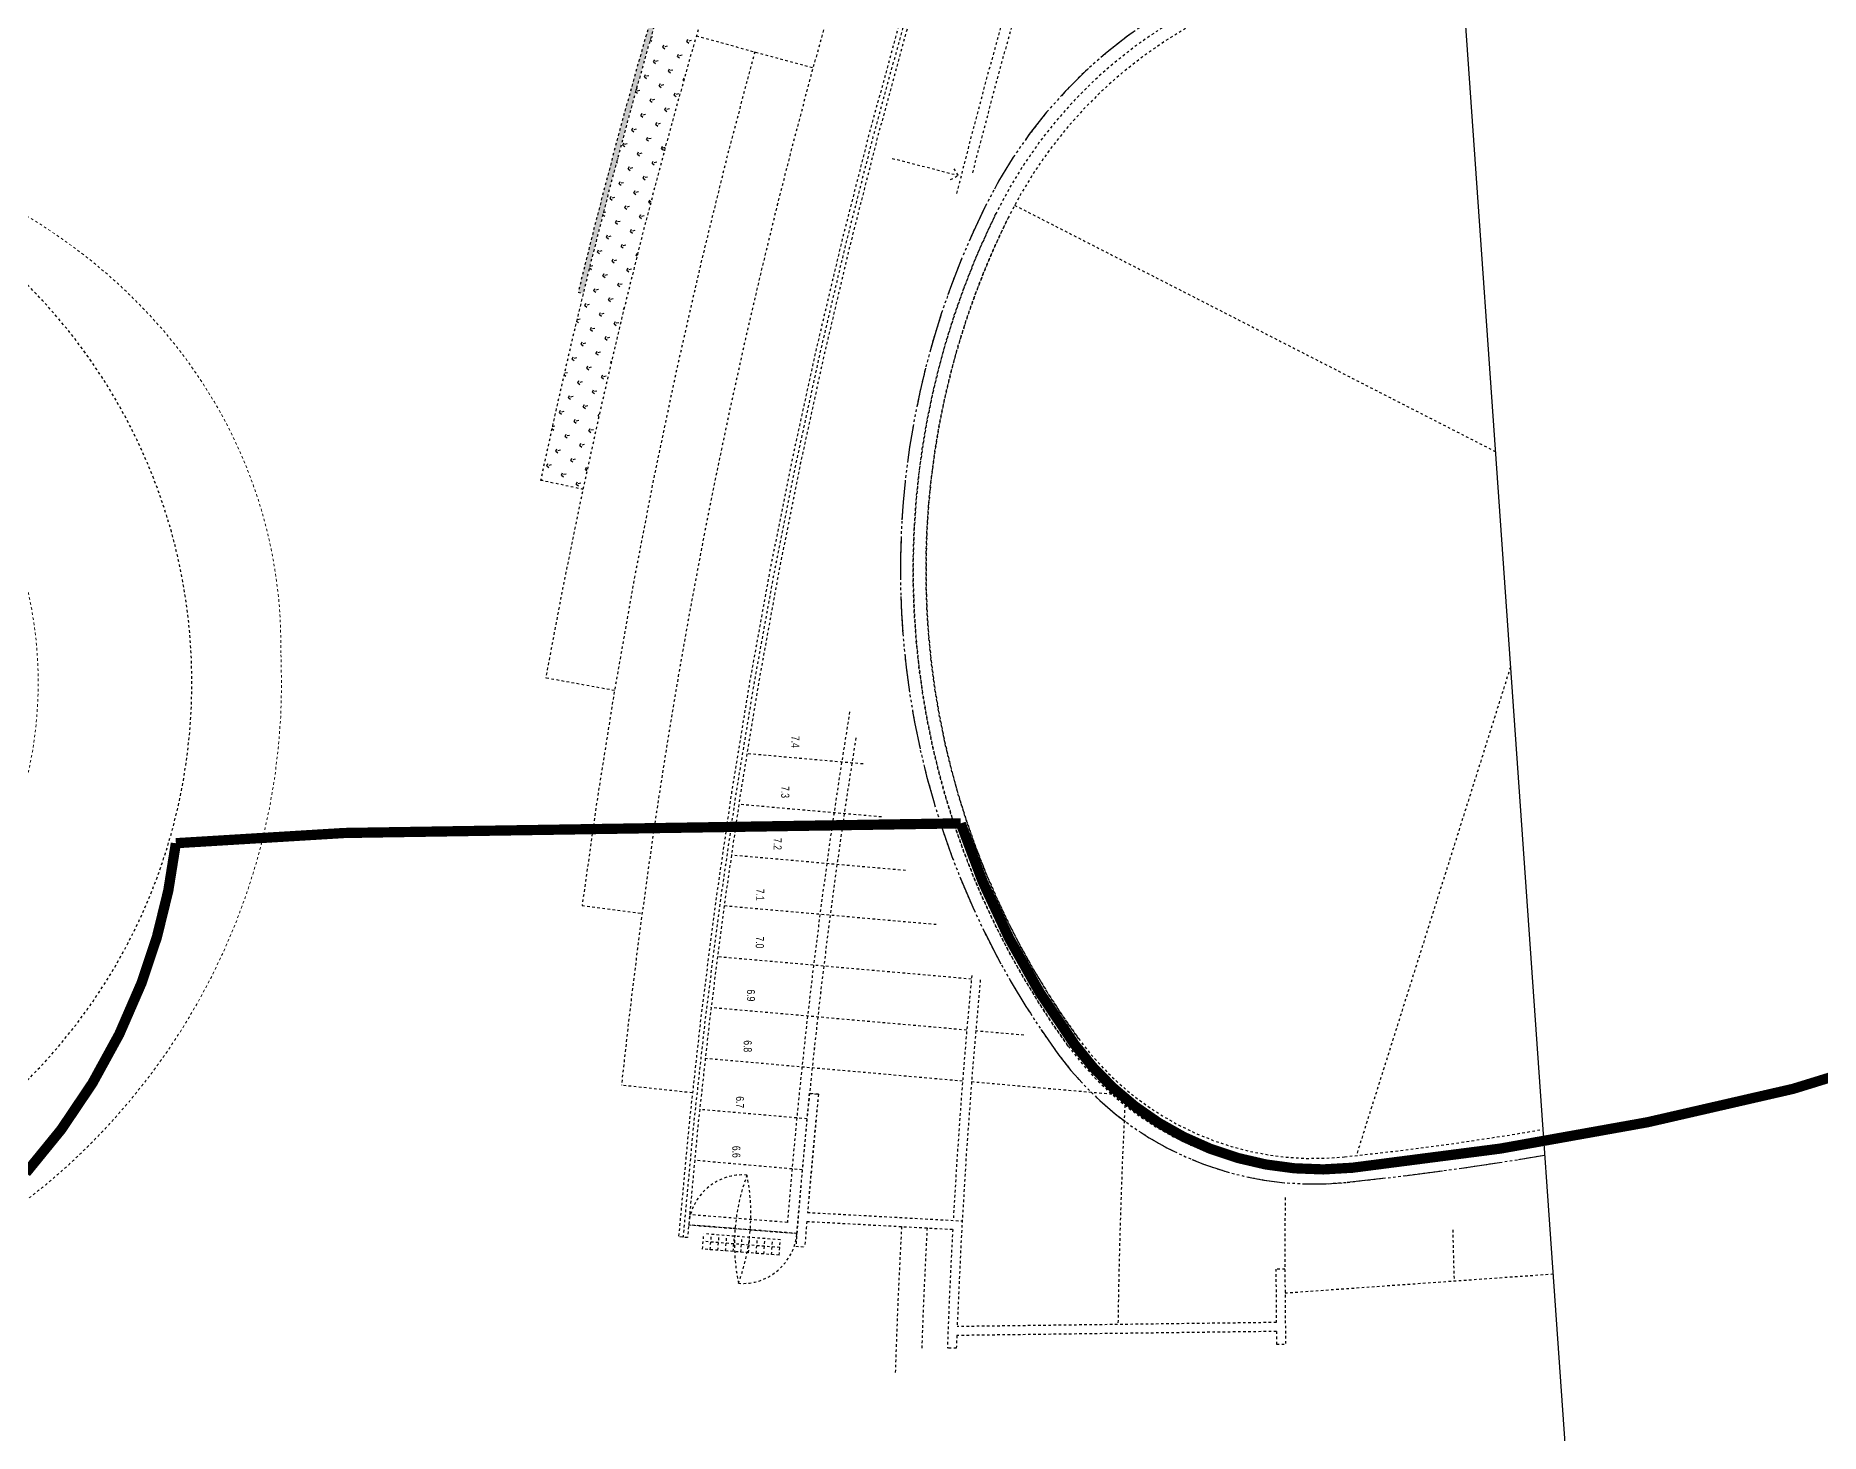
# Model space of a CAD drawing. Header units: millimetres. Extents: x 50357 to 985146, y 723188 to 1803594.
# Drawn here: x 834729.4 to 834799.1, y 820152.3 to 820206.9 of the extents above; entities that cross this region are included whole.
import ezdxf
from ezdxf.xclip import XClip

# ---------------------------------------------------------------- set-up
doc = ezdxf.new("R2010")
doc.units = ezdxf.units.MM
doc.header["$LTSCALE"] = 3
doc.header["$MEASUREMENT"] = 0
for name, pattern in [('DASHED', [19.05, 12.7, -6.35]), ('x-baseplan$0$DGN Style 2', [1.94727e-06, 0, -1.94727e-06]), ('x-baseplan$0$HIDDEN', [0.375, 0.25, -0.125])]:
    doc.linetypes.add(name, pattern=pattern)
doc.layers.get('Defpoints').update_dxf_attribs({"color": 32})
for name, color, linetype in [('00_Xref', 7, 'Continuous'), ('_PARCEL BOUNDARY', 10, 'DASHED'), ('x-baseplan$0$AR-SITE-TXT_AR_BS_', 1, 'Continuous')]:
    doc.layers.add(name, color=color, linetype=linetype)
doc.layers.add('x-baseplan$0$AR-ROAD_AR_BS_MI_', color=7, linetype='Continuous', true_color=0x6d6d6d)
doc.layers.add('x-baseplan$0$AR-SITEROAD_AR_BS_', color=7, linetype='Continuous', true_color=0x6d6d6d)
doc.styles.add('x-baseplan$0$Style-ENGINEERING', font='ENGINEERING.shx')

# ---------------------------------------------------------------- blocks, each defined once
blk = doc.blocks.new('x-baseplan')
at = {"layer": 'x-baseplan$0$AR-SITEROAD_AR_BS_', "linetype": 'x-baseplan$0$DGN Style 2'}
blk.add_hatch(color=253, dxfattribs=at).paths.add_polyline_path([(834902.116, 818238.348), (834901.932, 818238.425, 0.037387), (834890.05, 818201.727), (834890.245, 818201.68, -0.037385)])
at = {"layer": 'x-baseplan$0$AR-ROAD_AR_BS_MI_', "linetype": 'x-baseplan$0$HIDDEN', "ltscale": 2}
blk.add_lwpolyline([(834948.628, 818196.996), (834949.85, 818193.602, -0.442552), (834937.368, 818170.061, -0.036377), (834920.082, 818166.965, -0.267536), (834908.782, 818171.988, -0.278995), (834905.945, 818205.081, -0.51297), (834935.497, 818209.978, 0.040904), (834944.672, 818202.22, -0.152379)], format="xyb", close=True, dxfattribs=at)
at = {"layer": 'x-baseplan$0$AR-ROAD_AR_BS_MI_', "linetype": 'x-baseplan$0$DGN Style 2'}
blk.add_arc((834852.969, 818186.486), 22, 277.55884, 77.85469, dxfattribs=at)
at = {"layer": 'x-baseplan$0$AR-ROAD_AR_BS_MI_', "linetype": 'x-baseplan$0$DGN Style 2', "lineweight": 0}
for radius, start, end in [(16, 282.12144, 78.44093), (25.5, 277.74728, 2.44013)]:
    blk.add_arc((834852.969, 818186.486), radius, start, end, dxfattribs=at)
blk.add_rational_spline([(834857.577, 818208.294), (834878.73, 818205.98), (834878.446, 818187.571)], [0.950846654704, 0.76127643777, 0.999999999995], degree=2, dxfattribs=at)
at = {"layer": 'x-baseplan$0$AR-SITEROAD_AR_BS_', "color": 253, "linetype": 'x-baseplan$0$DGN Style 2'}
for p, q in [((834894.662, 818211.739), (834899.221, 818210.497)), ((834892.861, 818211.587), (834892.927, 818211.536)), ((834892.951, 818211.696), (834892.888, 818211.681)), ((834893.353, 818211.297), (834893.435, 818211.471)), ((834893.528, 818211.339), (834893.353, 818211.297)), ((834893.353, 818211.297), (834893.504, 818211.179)), ((834893.93, 818210.94), (834894.013, 818211.114)), ((834894.287, 818211.517), (834894.37, 818211.691)), ((834894.463, 818211.559), (834894.287, 818211.517)), ((834894.287, 818211.517), (834894.439, 818211.399)), ((834892.996, 818210.72), (834893.078, 818210.893)), ((834893.171, 818210.761), (834892.996, 818210.72)), ((834892.996, 818210.72), (834893.147, 818210.601)), ((834893.573, 818210.363), (834893.656, 818210.536)), ((834893.748, 818210.404), (834893.573, 818210.363)), ((834893.573, 818210.363), (834893.724, 818210.244)), ((834894.106, 818210.981), (834893.93, 818210.94)), ((834893.93, 818210.94), (834894.082, 818210.822)), ((834892.309, 818209.622), (834892.364, 818209.739)), ((834892.639, 818210.143), (834892.721, 818210.316)), ((834892.814, 818210.184), (834892.639, 818210.143)), ((834892.639, 818210.143), (834892.79, 818210.024)), ((834893.216, 818209.786), (834893.299, 818209.959)), ((834893.391, 818209.827), (834893.216, 818209.786)), ((834893.216, 818209.786), (834893.367, 818209.667)), ((834894.151, 818210.006), (834894.196, 818210.102)), ((834894.171, 818210.01), (834894.151, 818210.006)), ((834894.151, 818210.006), (834894.166, 818209.994)), ((834933.738, 818210.184), (834920.433, 818168.008)), ((834892.291, 818209.558), (834892.433, 818209.447)), ((834892.457, 818209.607), (834892.294, 818209.568)), ((834892.859, 818209.208), (834892.941, 818209.382)), ((834893.034, 818209.25), (834892.859, 818209.208)), ((834892.859, 818209.208), (834893.01, 818209.09)), ((834893.436, 818208.851), (834893.519, 818209.025)), ((834893.793, 818209.428), (834893.876, 818209.602)), ((834893.969, 818209.47), (834893.793, 818209.428)), ((834893.793, 818209.428), (834893.945, 818209.31)), ((834892.502, 818208.631), (834892.584, 818208.804)), ((834892.677, 818208.672), (834892.502, 818208.631)), ((834892.502, 818208.631), (834892.653, 818208.512)), ((834893.079, 818208.274), (834893.162, 818208.447)), ((834893.254, 818208.315), (834893.079, 818208.274)), ((834893.079, 818208.274), (834893.23, 818208.155)), ((834893.612, 818208.892), (834893.436, 818208.851)), ((834893.436, 818208.851), (834893.588, 818208.733)), ((834891.788, 818207.476), (834891.87, 818207.65)), ((834892.145, 818208.054), (834892.227, 818208.227)), ((834892.32, 818208.095), (834892.145, 818208.054)), ((834892.145, 818208.054), (834892.296, 818207.935)), ((834892.722, 818207.697), (834892.805, 818207.87)), ((834892.897, 818207.738), (834892.722, 818207.697)), ((834892.722, 818207.697), (834892.873, 818207.578)), ((834891.606, 818206.94), (834891.58, 818206.934)), ((834891.963, 818207.518), (834891.788, 818207.476)), ((834891.788, 818207.476), (834891.939, 818207.358)), ((834892.365, 818207.119), (834892.447, 818207.293)), ((834892.54, 818207.16), (834892.365, 818207.119)), ((834892.365, 818207.119), (834892.516, 818207.001)), ((834892.942, 818206.762), (834893.025, 818206.936)), ((834893.299, 818207.339), (834893.382, 818207.513)), ((834893.446, 818207.374), (834893.299, 818207.339)), ((834893.299, 818207.339), (834893.413, 818207.251)), ((834891.547, 818206.808), (834891.582, 818206.781)), ((834892.008, 818206.542), (834892.09, 818206.715)), ((834892.183, 818206.583), (834892.008, 818206.542)), ((834892.008, 818206.542), (834892.159, 818206.423)), ((834892.585, 818206.185), (834892.668, 818206.358)), ((834892.76, 818206.226), (834892.585, 818206.185)), ((834892.585, 818206.185), (834892.736, 818206.066)), ((834893.118, 818206.803), (834892.942, 818206.762)), ((834892.942, 818206.762), (834893.094, 818206.644)), ((834891.294, 818205.387), (834891.376, 818205.561)), ((834891.651, 818205.965), (834891.733, 818206.138)), ((834891.826, 818206.006), (834891.651, 818205.965)), ((834891.651, 818205.965), (834891.802, 818205.846)), ((834892.228, 818205.607), (834892.311, 818205.781)), ((834892.403, 818205.649), (834892.228, 818205.607)), ((834892.228, 818205.607), (834892.379, 818205.489)), ((834891.011, 818204.752), (834891.088, 818204.692)), ((834891.112, 818204.851), (834891.032, 818204.832)), ((834891.469, 818205.429), (834891.294, 818205.387)), ((834891.294, 818205.387), (834891.445, 818205.269)), ((834891.871, 818205.03), (834891.953, 818205.204)), ((834892.046, 818205.071), (834891.871, 818205.03)), ((834891.871, 818205.03), (834892.022, 818204.912)), ((834892.448, 818204.673), (834892.531, 818204.847)), ((834892.805, 818205.25), (834892.888, 818205.424)), ((834892.889, 818205.27), (834892.805, 818205.25)), ((834892.805, 818205.25), (834892.871, 818205.199)), ((834907.093, 818205.127), (834949.423, 818183.437)), ((834891.514, 818204.453), (834891.596, 818204.626)), ((834891.689, 818204.494), (834891.514, 818204.453)), ((834891.514, 818204.453), (834891.665, 818204.334)), ((834892.091, 818204.096), (834892.174, 818204.269)), ((834892.266, 818204.137), (834892.091, 818204.096)), ((834892.091, 818204.096), (834892.242, 818203.977)), ((834892.624, 818204.714), (834892.448, 818204.673)), ((834892.448, 818204.673), (834892.6, 818204.555)), ((834890.8, 818203.298), (834890.882, 818203.472)), ((834891.157, 818203.876), (834891.239, 818204.049)), ((834891.332, 818203.917), (834891.157, 818203.876)), ((834891.157, 818203.876), (834891.308, 818203.757)), ((834891.734, 818203.518), (834891.817, 818203.692)), ((834891.909, 818203.56), (834891.734, 818203.518)), ((834891.734, 818203.518), (834891.885, 818203.4)), ((834890.491, 818202.683), (834890.594, 818202.602)), ((834890.618, 818202.762), (834890.503, 818202.735)), ((834890.975, 818203.34), (834890.8, 818203.298)), ((834890.8, 818203.298), (834890.951, 818203.18)), ((834891.377, 818202.941), (834891.459, 818203.115)), ((834891.552, 818202.982), (834891.377, 818202.941)), ((834891.377, 818202.941), (834891.528, 818202.823)), ((834891.954, 818202.584), (834892.037, 818202.758)), ((834892.311, 818203.161), (834892.394, 818203.335)), ((834892.353, 818203.171), (834892.311, 818203.161)), ((834892.311, 818203.161), (834892.344, 818203.136)), ((834891.02, 818202.364), (834891.102, 818202.537)), ((834891.195, 818202.405), (834891.02, 818202.364)), ((834891.02, 818202.364), (834891.171, 818202.245)), ((834891.597, 818202.007), (834891.68, 818202.18)), ((834891.772, 818202.048), (834891.597, 818202.007)), ((834891.597, 818202.007), (834891.748, 818201.888)), ((834892.13, 818202.625), (834891.954, 818202.584)), ((834891.954, 818202.584), (834892.106, 818202.466)), ((834890.05, 818201.727), (834890.245, 818201.68)), ((834890.306, 818201.209), (834890.388, 818201.383)), ((834890.663, 818201.787), (834890.745, 818201.96)), ((834890.838, 818201.828), (834890.663, 818201.787)), ((834890.663, 818201.787), (834890.814, 818201.668)), ((834891.24, 818201.429), (834891.323, 818201.603)), ((834891.415, 818201.471), (834891.24, 818201.429)), ((834891.24, 818201.429), (834891.391, 818201.311)), ((834889.985, 818200.603), (834890.1, 818200.513)), ((834890.124, 818200.673), (834889.995, 818200.643)), ((834890.481, 818201.251), (834890.306, 818201.209)), ((834890.306, 818201.209), (834890.457, 818201.091)), ((834890.883, 818200.852), (834890.965, 818201.026)), ((834891.058, 818200.893), (834890.883, 818200.852)), ((834890.883, 818200.852), (834891.034, 818200.734)), ((834891.46, 818200.495), (834891.543, 818200.669)), ((834891.817, 818201.072), (834891.854, 818201.149)), ((834891.836, 818201.077), (834891.817, 818201.072)), ((834891.817, 818201.072), (834891.832, 818201.061)), ((834890.526, 818200.275), (834890.608, 818200.448)), ((834890.701, 818200.316), (834890.526, 818200.275)), ((834890.526, 818200.275), (834890.677, 818200.156)), ((834891.103, 818199.918), (834891.186, 818200.091)), ((834891.278, 818199.959), (834891.103, 818199.918)), ((834891.103, 818199.918), (834891.255, 818199.799)), ((834891.636, 818200.536), (834891.46, 818200.495)), ((834891.46, 818200.495), (834891.612, 818200.377)), ((834889.812, 818199.12), (834889.894, 818199.294)), ((834890.169, 818199.698), (834890.251, 818199.871)), ((834890.344, 818199.739), (834890.169, 818199.698)), ((834890.169, 818199.698), (834890.32, 818199.579)), ((834890.746, 818199.34), (834890.829, 818199.514)), ((834890.921, 818199.382), (834890.746, 818199.34)), ((834890.746, 818199.34), (834890.897, 818199.222)), ((834889.496, 818198.511), (834889.606, 818198.424)), ((834889.63, 818198.584), (834889.506, 818198.555)), ((834889.987, 818199.162), (834889.812, 818199.12)), ((834889.812, 818199.12), (834889.963, 818199.002)), ((834890.389, 818198.763), (834890.471, 818198.937)), ((834890.564, 818198.804), (834890.389, 818198.763)), ((834890.389, 818198.763), (834890.54, 818198.645)), ((834890.966, 818198.406), (834891.049, 818198.58)), ((834891.324, 818198.983), (834891.354, 818199.047)), ((834891.34, 818198.987), (834891.324, 818198.983)), ((834891.324, 818198.983), (834891.336, 818198.973)), ((834889.675, 818197.609), (834889.757, 818197.782)), ((834890.032, 818198.186), (834890.114, 818198.359)), ((834890.207, 818198.227), (834890.032, 818198.186)), ((834890.032, 818198.186), (834890.183, 818198.067)), ((834890.609, 818197.829), (834890.692, 818198.002)), ((834890.785, 818197.87), (834890.609, 818197.829)), ((834890.609, 818197.829), (834890.761, 818197.71)), ((834891.142, 818198.447), (834890.966, 818198.406)), ((834890.966, 818198.406), (834891.118, 818198.288)), ((834889.318, 818197.031), (834889.4, 818197.205)), ((834889.85, 818197.65), (834889.675, 818197.609)), ((834889.675, 818197.609), (834889.826, 818197.49)), ((834890.252, 818197.251), (834890.335, 818197.425)), ((834890.427, 818197.293), (834890.252, 818197.251)), ((834890.252, 818197.251), (834890.403, 818197.133)), ((834889.022, 818196.406), (834889.112, 818196.335)), ((834889.136, 818196.495), (834889.036, 818196.472)), ((834889.493, 818197.073), (834889.318, 818197.031)), ((834889.318, 818197.031), (834889.469, 818196.913)), ((834889.895, 818196.674), (834889.978, 818196.848)), ((834890.07, 818196.715), (834889.895, 818196.674)), ((834889.895, 818196.674), (834890.046, 818196.556)), ((834890.472, 818196.317), (834890.555, 818196.491)), ((834890.83, 818196.894), (834890.889, 818197.019)), ((834890.862, 818196.902), (834890.83, 818196.894)), ((834890.83, 818196.894), (834890.856, 818196.874)), ((834889.181, 818195.52), (834889.263, 818195.693)), ((834889.538, 818196.097), (834889.62, 818196.27)), ((834889.713, 818196.138), (834889.538, 818196.097)), ((834889.538, 818196.097), (834889.689, 818195.978)), ((834890.115, 818195.74), (834890.198, 818195.913)), ((834890.291, 818195.781), (834890.115, 818195.74)), ((834890.115, 818195.74), (834890.267, 818195.621)), ((834890.648, 818196.358), (834890.472, 818196.317)), ((834890.472, 818196.317), (834890.624, 818196.199)), ((834888.824, 818194.942), (834888.906, 818195.116)), ((834889.356, 818195.561), (834889.181, 818195.52)), ((834889.181, 818195.52), (834889.332, 818195.401)), ((834889.758, 818195.162), (834889.841, 818195.336)), ((834889.933, 818195.204), (834889.758, 818195.162)), ((834889.758, 818195.162), (834889.909, 818195.044)), ((834888.642, 818194.406), (834888.585, 818194.393)), ((834888.585, 818194.392), (834890.237, 818194.041)), ((834888.585, 818194.392), (834890.237, 818194.041)), ((834888.999, 818194.984), (834888.824, 818194.942)), ((834888.824, 818194.942), (834888.975, 818194.824)), ((834889.401, 818194.585), (834889.484, 818194.759)), ((834889.576, 818194.626), (834889.401, 818194.585)), ((834889.401, 818194.585), (834889.552, 818194.467)), ((834889.978, 818194.228), (834890.061, 818194.402)), ((834890.336, 818194.805), (834890.418, 818194.979)), ((834890.404, 818194.822), (834890.336, 818194.805)), ((834890.336, 818194.805), (834890.391, 818194.761)), ((834890.154, 818194.269), (834889.978, 818194.228)), ((834889.978, 818194.228), (834890.13, 818194.11)), ((834891.467, 818186.172), (834888.782, 818186.661)), ((834901.174, 818183.304), (834896.632, 818183.704)), ((834901.896, 818181.233), (834896.321, 818181.724)), ((834902.837, 818179.142), (834896.026, 818179.742)), ((834890.203, 818177.775), (834892.544, 818177.463)), ((834904.033, 818177.029), (834895.747, 818177.759)), ((834905.403, 818174.901), (834895.484, 818175.774)), ((834905.223, 818172.909), (834895.237, 818173.788)), ((834907.453, 818172.712), (834905.571, 818172.878)), ((834905.059, 818170.915), (834895.005, 818171.801)), ((834894.507, 818170.46), (834891.739, 818170.756)), ((834910.893, 818170.402), (834905.407, 818170.885)), ((834898.588, 818164.968), (834899.082, 818170.438)), ((834899.431, 818170.402), (834899.006, 818165.788)), ((834899.082, 818170.438), (834899.431, 818170.402)), ((834899.431, 818170.402), (834899.082, 818170.438)), ((834898.983, 818169.443), (834894.79, 818169.812)), ((834898.797, 818167.451), (834894.591, 818167.822)), ((834899.006, 818165.788), (834905.048, 818165.459)), ((834899.006, 818165.788), (834904.694, 818165.478)), ((834894.362, 818165.303), (834898.588, 818164.968)), ((834898.588, 818164.968), (834894.362, 818165.303)), ((834898.221, 818165.398), (834894.393, 818165.701)), ((834898.977, 818165.439), (834904.675, 818165.129)), ((834894.319, 818164.804), (834893.971, 818164.834)), ((834894.909, 818164.357), (834894.956, 818164.955)), ((834897.899, 818164.12), (834894.909, 818164.357)), ((834897.923, 818164.419), (834894.932, 818164.656)), ((834897.947, 818164.718), (834894.956, 818164.955)), ((834895.208, 818164.333), (834895.255, 818164.931)), ((834895.507, 818164.309), (834895.554, 818164.907)), ((834895.806, 818164.286), (834895.853, 818164.884)), ((834896.105, 818164.262), (834896.152, 818164.86)), ((834896.404, 818164.238), (834896.451, 818164.836)), ((834896.703, 818164.214), (834896.75, 818164.813)), ((834897.002, 818164.191), (834897.049, 818164.789)), ((834897.301, 818164.167), (834897.348, 818164.765)), ((834897.6, 818164.143), (834897.647, 818164.742)), ((834897.899, 818164.12), (834897.947, 818164.718)), ((834898.549, 818164.47), (834898.898, 818164.443)), ((834917.651, 818162.646), (834932.736, 818163.716)), ((834917.646, 818163.579), (834917.296, 818163.578)), ((834917.315, 818161.141), (834904.834, 818160.982)), ((834917.311, 818161.491), (834904.847, 818161.332)), ((834904.816, 818160.482), (834904.466, 818160.495)), ((834917.322, 818160.641), (834917.672, 818160.646))]:
    blk.add_line(p, q, dxfattribs=at)
at = {"layer": 'x-baseplan$0$AR-SITEROAD_AR_BS_', "color": 253, "linetype": 'x-baseplan$0$DGN Style 2', "extrusion": (0, 0, -1)}
for p, q in [((834902.317, 818206.956), (834904.884, 818206.295)), ((834904.594, 818206.124), (834904.884, 818206.295)), ((834904.884, 818206.295), (834904.713, 818206.585))]:
    blk.add_line(p, q, dxfattribs=at)
at = {"layer": 'x-baseplan$0$AR-SITEROAD_AR_BS_', "color": 253, "linetype": 'x-baseplan$0$DGN Style 2'}
for centre, radius, start, end in [((835145.166, 818145.44), 247.35, 151.20952, 165.73669), ((835141.046, 818140.736), 258.1, 157.77765, 168.00137), ((835141.046, 818140.736), 258.3, 157.77765, 166.34203), ((835143.793, 818143.872), 250.7, 159.2204, 175.20366), ((835143.793, 818143.872), 250.525, 159.2204, 175.20366), ((835143.793, 818143.872), 250.35, 159.2204, 175.20366), ((835145.166, 818145.44), 247.75, 161.67154, 165.96136), ((834922.48, 818196.918), 18.44, 45.09592, 153.72179), ((834922.48, 818196.918), 17.94, 45.09592, 153.72125), ((835141.046, 818140.736), 256.411, 163.33263, 169.68217), ((834922.48, 818196.918), 17.44, 45.09592, 153.72125), ((835143.793, 818143.872), 253.484, 164.18975, 173.91189), ((835143.793, 818143.872), 255.846, 164.76156, 172.38501), ((834934.71, 818190.879), 32.08, 153.72156, 216.07686), ((834934.71, 818190.879), 31.58, 153.72125, 216.07686), ((834934.71, 818190.879), 31.08, 153.72125, 216.07686), ((835145.166, 818145.44), 247.75, 170.73196, 175.37926), ((835145.166, 818145.44), 247.35, 170.95665, 175.58756), ((835145.166, 818145.44), 247.35, 170.95665, 175.47177), ((835150.659, 818151.711), 246.35, 174.56446, 176.79646), ((835150.659, 818151.711), 246, 174.59813, 177.75867), ((834918.79, 818179.28), 11.883, 216.07686, 275.9886), ((834918.79, 818179.28), 11.383, 216.07686, 275.9886), ((834918.79, 818179.28), 11.383, 216.07686, 275.9886), ((834918.79, 818179.28), 12.383, 216.07686, 275.9886), ((834907.474, 818287.155), 119.85, 275.9886, 284.32195), ((835145.166, 818145.44), 247, 174.19955, 175.2744), ((835156.152, 818157.983), 245.05, 177.19406, 179.19821), ((834907.474, 818287.155), 120.35, 275.9886, 284.32195), ((834907.474, 818287.155), 120.85, 275.9886, 284.32195), ((834896.475, 818165.135), 2.12, 85.47032, 175.47177), ((834903.793, 818164.556), 7.641, 159.36294, 191.5806), ((834889.157, 818165.715), 7.641, 339.36294, 11.5806), ((835161.645, 818164.255), 244, 179.50435, 180.84737), ((835145.166, 818145.44), 247, 175.35562, 175.58759), ((835150.659, 818151.711), 248.35, 176.87786, 178.19674), ((835150.659, 818151.711), 247.35, 176.87786, 177.98853), ((835150.659, 818151.711), 246.35, 176.87786, 177.95674), ((835167.139, 818170.526), 243, 181.27742, 181.74789), ((834896.475, 818165.135), 2.12, 265.47177, 355.47177), ((835161.645, 818164.255), 244.35, 180.15855, 180.64807), ((835150.659, 818151.711), 246, 177.84029, 177.95674), ((835161.645, 818164.255), 244.35, 180.73014, 180.84738)]:
    blk.add_arc(centre, radius, start, end, dxfattribs=at)
at = {"layer": 'x-baseplan$0$AR-SITEROAD_AR_BS_', "color": 253, "linetype": 'x-baseplan$0$DGN Style 2', "extrusion": (0, 0, -1)}
for radius in [31.58, 31.08]:
    blk.add_arc((-834934.71, 818190.879), radius, 323.92314, 26.27875, dxfattribs=at)
at = {"layer": 'x-baseplan$0$AR-SITE-TXT_AR_BS_', "linetype": 'x-baseplan$0$DGN Style 2', "style": 'x-baseplan$0$Style-ENGINEERING', "width": 0.8}
for s, p in [('7.4', (834898.376, 818184.402)), ('7.3', (834897.98, 818182.439)), ('7.2', (834897.681, 818180.411)), ('7.1', (834897.002, 818178.43)), ('7.0', (834896.988, 818176.566)), ('6.9', (834896.642, 818174.497)), ('6.8', (834896.516, 818172.512)), ('6.7', (834896.213, 818170.325)), ('6.6', (834896.071, 818168.389))]:
    blk.add_text(s, height=0.3125, rotation=269.99992, dxfattribs=at).set_placement(p)
blk = doc.blocks.new('PARCEL BOUNDARY')
at = {"layer": '_PARCEL BOUNDARY', "ltscale": 0.2, "const_width": 400}
blk.add_lwpolyline([(834868247, 817552295, 0.091283), (834872755, 817559703, 0.061858), (834874097, 817565165), (834880689, 817565564), (834904743, 817565941, 0.077341), (834909189, 817557307, 0.267473), (834920028, 817552490, 0.036377), (834937243, 817555572, 0.249423), (834949395, 817566641), (834966122, 817566903), (835091811, 817574777), (835119690, 817576586), (835121800, 817571864, 0.073697), (835125906, 817566838), (835207274, 817579502), (835208699, 817570346), (835222078, 817575222), (835227487, 817576187, 0.049054), (835256687, 817584425), (835337017, 817589446, -0.062186), (835336510, 817536749, 0.055712), (835335348, 817485197), (835335994, 817477945), (835339286, 817458795)], format="xyb", dxfattribs=at)

msp = doc.modelspace()

# ---------------------------------------------------------------- linework, layer by layer
at = {"layer": 'Defpoints'}
msp.add_lwpolyline([(834063.1753, 820412.9749), (834767.4033, 820462.2058), (834816.7833, 819755.845), (834112.5554, 819706.6141)], close=True, dxfattribs=at)

# ---------------------------------------------------------------- block references
at = {"layer": '00_Xref'}
ref = msp.add_blockref('x-baseplan', (-139.4749, 1995.1308), dxfattribs=at)
XClip(ref).set_block_clipping_path([(834202.6502530554, 818417.8441569643), (834906.8781916734, 818467.0750907004), (834956.2582314801, 817760.714252038), (834252.0302928621, 817711.483318302)])
at = {"layer": '_PARCEL BOUNDARY', "ltscale": 0.2, "xscale": 0.001, "yscale": 0.001, "zscale": 0.001, "rotation": 359.998908534026}
msp.add_blockref('PARCEL BOUNDARY', (-154.8035, 2626.0798, -0.0001), dxfattribs=at)

doc.saveas('drawing.dxf')
